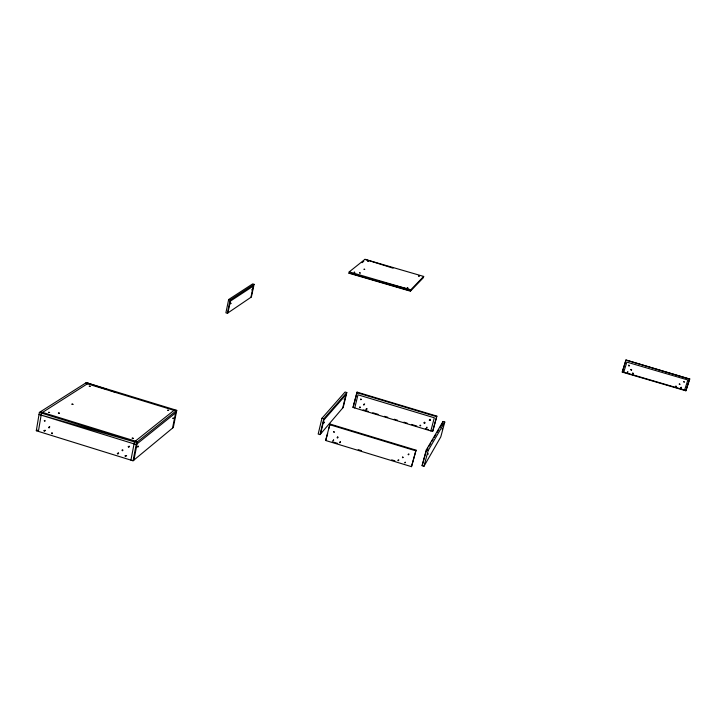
<?xml version="1.0" encoding="UTF-8"?>
<svg xmlns="http://www.w3.org/2000/svg" width="726" height="726" viewBox="0 0 726 726"><rect width="100%" height="100%" fill="white"/><g stroke="black" fill="none" stroke-linecap="round" stroke-linejoin="round"><path stroke-width="1.09" d="M427.95 453.741L427.714 454.503L427.941 453.696M689.7 379.072L625.939 360.023L622.255 372.111L685.879 390.797L689.7 379.072L625.939 360.023M685.879 390.797L689.7 378.691M359.915 406.887C361.031 408.411 358.553 407.522 360.069 407.195M420.173 425.073C421.225 426.897 418.82 425.137 420.762 425.527M36.3 430.736L39.376 412.422L86.276 382.656L176.763 410.353L173.305 427.478L133.04 460.792L36.3 430.736L37.325 430.055M38.387 431.38L41.482 413.067L88.236 383.255M680.87 387.421L681.478 387.285M130.925 460.139L134.455 441.825L174.775 409.745M133.04 460.792L136.588 442.488L176.763 410.353M133.92 460.066L137.468 441.78L40.402 411.769M172.543 428.104L176.001 410.961L85.396 383.219M228.672 299.511L225.895 312.815L227.383 313.26L251.377 296.998L254.091 284.338L252.666 283.911L228.672 299.511L230.169 299.956L254.091 284.338M227.383 313.26L230.169 299.956M227.9 312.915L230.369 301.127L253.329 286.062L250.915 297.306M348.925 273.203L349.242 271.869L364.942 259.336L423.685 276.434L423.367 277.704L410.417 291.18L348.925 273.203L410.753 289.846L423.685 276.434M321.936 418.285L318.179 434.057L320.021 434.611L343.198 407.413L346.81 392.53L345.077 392.004L321.936 418.285L323.787 418.838L346.81 392.53M320.021 434.611L323.787 418.838M320.52 434.03L323.86 420.055L345.966 394.717L342.754 407.93M325.647 440.491L329.967 424.029L416.052 450.165L411.488 466.664L325.647 440.491L327.671 433.54M328.951 428.258L329.967 424.029M353.027 407.431L357.083 392.122L436.834 416.116L432.896 430.899L432.56 431.453L353.027 407.431L357.083 392.122M354.742 407.948L357.972 394.817L434.32 417.786L430.827 430.926M410.417 291.18L410.753 289.846L349.242 271.869M411.488 466.664L416.052 450.165M344.097 399.345L344.242 399.318M422.105 465.711L426.298 449.948L443.023 421.488L444.784 422.024L440.782 436.898L423.966 466.283L422.105 465.711L426.189 451.109L427.913 448.178M432.56 431.453L436.834 416.116M423.966 466.283L428.177 450.519L444.784 422.024M442.17 424.683L443.023 421.488M622.255 372.111L625.876 360.386M623.634 372.511L626.847 362.111L687.876 379.988L684.491 390.388M49.658 426.561L49.704 427.042M118.311 452.679L118.656 453.396M364.025 404.055L364.098 404.527M366.993 409.019L366.231 408.792L366.984 408.82M424.429 422.169L425.055 422.668M429.057 446.218L430.781 443.277M431.925 441.326L433.077 439.366M434.221 437.415L435.945 434.475M437.088 432.524L438.813 429.583M439.956 427.632L442.252 423.712M340.022 441.78C339.614 443.831 339.813 442.497 340.53 441.744M398.919 460.057C396.895 459.649 398.601 461.763 398.356 460.112M427.269 427.315C426.643 427.024 426.489 428.767 426.471 427.269M409.119 454.177C406.896 453.968 409.228 455.765 408.375 454.149M176.373 412.286L136.189 444.548L39.032 414.492L136.588 442.488L39.376 412.422M362.02 262.703L363.762 261.306M403.229 457.289C401.306 456.817 403.52 458.832 402.603 457.008M337.762 436.689L337.599 437.379M430.146 420.045L429.638 419.655L430.137 419.301M126.651 455.81L126.097 455.565M333.651 440.419C331.918 440.718 333.488 441.136 333.624 439.62M361.176 399.318C359.642 398.374 361.121 400.852 361.022 399.173M337.908 437.506C336.138 436.653 337.88 439.176 337.699 437.415M405.126 462.163L404.818 462.907L405.426 462.335M350.585 273.321L409.5 290.545M623.398 372.057L685.879 390.406M356.657 392.621L436.507 416.642M363.109 409.836L368.481 411.451M372.774 412.749L378.146 414.374M384.58 416.316L387.802 417.287M394.245 419.229L397.467 420.209M403.91 422.151L407.132 423.122M411.424 424.42L416.788 426.035M425.382 428.63L428.594 429.601M426.298 449.948L428.177 450.519M329.468 424.61L415.671 450.792M332.317 441.771L337.708 443.414M358.208 449.666L361.448 450.646M391.659 459.857L394.899 460.847M364.942 259.336L393.065 268.184M86.276 382.656L106.658 389.363M110.942 390.769L116.305 392.539M129.537 446.617L129.146 446.136M45.402 430.645L45.012 430.173M364.643 404.001L363.681 405.035L364.225 404.518M366.467 409.165L366.013 409.754L366.34 409.174M133.23 438.322L132.214 438.168L133.23 438.322M137.858 446.971L138.203 446.227L137.858 446.971M323.869 422.895L324.132 422.178L323.869 422.895M44.005 430.727C44.694 432.578 45.33 429.511 44.005 430.727M44.35 420.726C45.048 422.586 45.684 419.51 44.35 420.726M48.615 427.351C49.304 429.202 49.949 426.135 48.615 427.351M51.673 433.113C52.363 434.965 53.007 431.897 51.673 433.113M442.27 429.302L442.506 428.558L442.27 429.302M172.988 418.521L173.342 417.84L173.006 418.412M117.367 453.514C118.048 455.365 118.737 452.298 117.367 453.514M122.122 450.147C122.794 452.008 123.484 448.931 122.122 450.147M125.126 455.919C125.807 457.779 126.496 454.703 125.126 455.919M128.266 446.717C128.91 448.586 129.673 445.501 128.266 446.717M230.659 303.731L230.886 303.232L230.659 303.731M90.097 386.341L89.153 386.187L90.097 386.377M251.586 289.874L251.595 289.792M333.506 431.816L334.332 432.07L333.506 431.816M72.954 404.3L71.965 404.146L72.954 404.3M423.984 422.877L424.755 423.113L423.984 422.877M429.32 420.091L430.091 420.318L429.32 420.091M59.432 413.176L58.407 413.067L59.432 413.176M49.577 412.468L48.542 412.359L49.577 412.468M627.527 372.066C628.58 372.365 627.781 371.24 627.527 372.066M628.598 365.659L629.206 365.84L628.598 365.659M628.652 365.296L629.27 365.477L628.689 365.223M630.967 369.879L631.584 370.06L630.967 369.879M631.03 369.507L631.638 369.688L631.057 369.434M632.582 373.545L633.199 373.727L632.582 373.545M632.645 373.173L633.253 373.355L632.645 373.173M675.779 386.232L676.396 386.413L675.779 386.232M679.273 384.054L679.89 384.235L679.273 384.054M680.87 387.729L681.487 387.911L680.87 387.729M683.72 381.822L684.337 382.003L683.72 381.822M419.192 276.143L418.621 275.998L419.192 276.143M407.74 287.814L407.141 287.659L407.74 287.832M368.254 261.315L367.674 261.169L368.173 261.351M364.67 269.364L364.071 269.228L364.67 269.364M359.624 272.894L360.214 273.021L359.624 272.894M354.715 272.314L354.106 272.177L354.705 272.332M167.77 410.217L168.677 410.444L167.824 410.181"/></g></svg>
